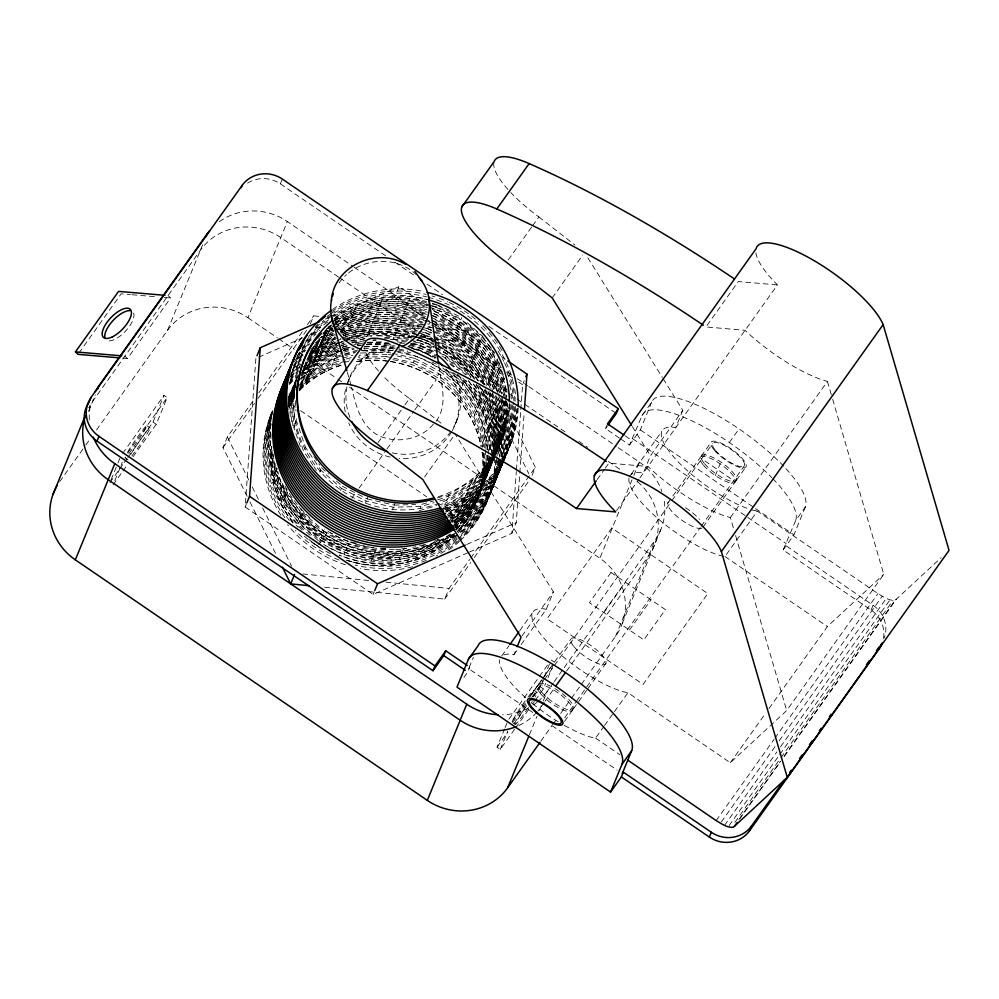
<?xml version="1.0" encoding="UTF-8"?>
<svg xmlns="http://www.w3.org/2000/svg" width="999" height="999" viewBox="0 0 999 999"><rect width="100%" height="100%" fill="white"/><g stroke="black" fill="none" stroke-linecap="round" stroke-linejoin="round"><path stroke-width="0.75" stroke-dasharray="5 3.75" d="M467.982 552.684L373.151 594.467L245.167 507.005L255.881 358.429M469.405 552.06L511.863 533.354L516.333 471.441M516.446 469.892L520.691 411.089M520.804 409.54L522.589 384.777L524.238 380.769M511.863 533.354L516.246 522.664L519.717 474.687M519.817 473.139L524.175 412.787M288.436 399.338L297.427 376.735M288.386 401.548L289.922 394.305L296.091 382.53M288.349 403.758L290.796 392.17L296.291 381.693M288.311 405.956L291.671 390.035L295.791 382.18M288.574 406.718L292.557 387.899L295.979 381.356M288.836 407.48L293.431 385.764L296.166 380.519M288.798 409.69L294.305 383.628L295.679 381.006M291.583 421.765L290.547 405.407L296.054 379.345M290.547 405.407L297.814 375.075M300.349 446.441L293.993 427.909L292.295 401.136L294.755 389.56M295.055 388.112L295.979 383.766M292.295 401.136L294.705 391.758M505.544 400.749L506.493 415.621L505.606 417.769C501.66 474.026 447.54 515.259 392.47 509.378C336.975 504.17 290.135 453.296 294.056 396.865L294.668 393.968M484.602 453.534L485.452 466.92L479.07 495.117L466.72 518.681L454.495 531.668M485.452 466.92L479.945 492.982L466.72 518.681M486.738 455.207L487.2 462.637L480.819 490.834L468.469 514.41L456.256 527.397M487.2 462.637L481.693 488.698L468.469 514.41M488.773 455.394L488.961 458.366L482.567 486.563L470.229 510.139L452.909 528.533M488.961 458.366L483.454 484.428L470.229 510.139M489.535 457.679L484.328 482.292L471.978 505.869L453.646 525.337M490.097 456.993L485.202 480.157L471.978 505.869M490.359 457.754C487.275 483.791 472.714 508.129 451.548 523.414M490.934 457.055L486.95 475.886L473.738 501.585M491.246 455.606C494.992 430.569 488.124 403.608 472.639 383.454M478.633 385.514L483.728 393.119L492.519 418.768L494.218 445.542L493.344 447.689C490.109 476.473 475.624 504.982 450.736 520.691M491.77 457.13L488.711 471.603L475.487 497.315M492.07 455.681L494.218 445.542M485.976 390.259L494.268 414.498L495.966 441.271L495.092 443.406C491.783 473.151 476.311 502.722 449.925 517.981M492.607 457.192L490.459 467.332L477.235 493.044M492.907 455.744L495.966 441.271M489.672 391.695L496.028 410.227L497.727 437L496.853 439.135C493.506 470.467 476.236 501.173 447.839 516.058M493.131 458.716L492.207 463.061L478.996 488.773M494.355 452.922L497.727 437M494.318 455.132C487.612 479.82 469.867 501.66 447.028 513.336M494.617 453.683L499.475 432.729L497.777 405.956L493.868 394.543M494.268 457.342L499.475 432.729M495.142 455.194L501.223 428.446L499.537 401.673L498.064 397.402M501.223 428.446L495.716 454.508L503.608 435.277M501.373 398.888L502.984 424.175L496.59 452.372L495.229 454.995M502.984 424.175L497.477 450.237L494.043 456.78M503.508 400.562L504.732 419.905L503.858 422.04C500.699 458.104 477.41 490.197 444.592 505.207L441.67 506.056M504.732 419.905L499.225 445.966L486.001 471.665M506.493 415.621L500.974 441.683L493.431 456.093M507.767 403.921L508.241 411.351L507.367 413.486C503.858 453.646 474.587 490.921 434.965 500.499M508.241 411.351L502.734 437.412L493.131 455.744M88.461 411.526L95.305 394.83M96.541 429.945L167.545 330.319L202.61 244.842M111.051 479.832L117.395 464.36M117.969 462.962L120.267 457.33M114.823 480.606L120.592 466.558M121.166 465.147L122.315 462.337M127.872 457.417L153.034 422.115L163.986 395.404L167.183 397.59L156.231 424.3L132.867 457.08M247.577 183.142A29.133 27.81 22.3 0 1 280.357 183.878L282.33 179.071M167.545 330.319A58.254 55.619 22.3 0 1 247.902 317.719L287.337 221.553L352.847 266.321M247.178 496.291L222.989 447.614L227.372 436.925L254.333 399.101M269.33 418.743L270.205 416.608M271.079 414.473L271.953 412.325A116.508 111.239 22.3 0 0 294.081 522.914M310.364 323.888L313.649 315.871L321.353 316.633M298.838 368.656L300.811 363.848M245.167 507.005L246.254 504.333M288.124 403.758L291.745 396.378L294.805 393.131M288.511 402.098L293.506 392.108L288.699 401.273M289.073 400.224L291.521 401.898L293.494 397.09L288.599 393.743M294.056 396.865L294.93 394.73M299.375 390.871L309.852 376.173L311.825 371.366L303.259 365.509M300.037 388.786L309.215 379.046L310.09 376.91L333.167 362.849L344.83 359.44M299.762 386.675L310.964 374.762L311.838 372.627L334.915 358.579L343.668 356.019M299.475 384.565L312.712 370.492L313.586 368.356L336.675 354.295L342.507 352.597M314.473 366.221L315.347 364.086L338.424 350.025L337.55 352.16L314.473 366.221L301.223 380.282M298.901 380.344L316.221 361.95L317.095 359.802L337.612 347.315M300.662 376.061L317.969 357.667L318.856 355.532L336.8 344.605M301.386 372.877L319.73 353.396L320.604 351.261L335.989 341.895M303.147 368.606L321.478 349.126L322.352 346.99L336.463 338.399M324.113 342.707L305.769 362.187L304.895 364.323L323.239 344.855L324.113 342.707L334.365 336.463M306.656 360.052L324.987 340.572L325.861 338.436L333.554 333.753M308.404 355.781L326.735 336.301L327.61 334.166L334.028 330.257M310.152 351.498L328.496 332.03L329.37 329.895L331.93 328.334M318.381 540.746L298.788 523.389L283.504 500.586L274.713 474.925L275.587 472.789L274.837 460.889M450.137 533.891C389.373 583.091 291.658 547.102 276.473 470.654L277.347 468.519M293.993 427.909L294.88 425.774L293.182 399.001M295.754 423.638L296.441 418.519M309.215 379.046L332.292 364.985L333.167 362.849M310.964 374.762L334.041 360.714L334.915 358.579M312.712 370.492L335.789 356.443L336.675 354.295M346.303 340.197L341.933 341.483L341.059 343.619L343.968 342.757M418.906 328.946L399.313 324.488L371.678 325.249L345.429 332.929L344.555 335.065L370.804 327.397L398.439 326.623L418.032 331.081M342.47 333.142L346.316 330.794L347.19 328.659L373.439 320.979L401.061 320.204L425.174 325.699M340.372 331.206L348.064 326.523L348.938 324.388L375.187 316.708L402.822 315.934L426.935 321.428M338.274 329.27L349.812 322.24L350.699 320.105L376.948 312.437L404.57 311.663L425.674 316.471M334.902 328.122L351.573 317.969L352.447 315.834L378.696 308.154L406.318 307.38L427.422 312.2M332.804 326.186L353.321 313.698L354.195 311.563L380.444 303.883L408.079 303.109L430.681 308.266M331.993 323.476L355.082 309.428L355.956 307.28L382.205 299.613L409.827 298.838L426.411 302.61M283.504 500.586L284.378 498.451L275.587 472.789M285.264 496.316L286.139 494.168L281.743 481.343M304.545 449.3L305.419 447.152L296.628 421.503M349.076 379.008L347.327 383.279A57.755 55.145 22.3 0 1 395.055 347.702M349.8 341.059L367.295 335.939L368.181 333.803L395.804 333.029L416.908 337.837M342.807 339.348L369.056 331.668L369.93 329.533L397.565 328.758L415.646 332.879M370.804 327.397L371.678 325.249M346.316 330.794L372.565 323.114L373.439 320.979M348.064 326.523L374.313 318.843L375.187 316.708M349.812 322.24L376.061 314.573L376.948 312.437M351.573 317.969L377.822 310.289L378.696 308.154M353.321 313.698L379.57 306.019L380.444 303.883M355.082 309.428L381.318 301.748L382.205 299.613M298.788 523.389L299.663 521.241L284.378 498.451M300.549 519.105L301.423 516.97L286.139 494.168M425.899 544.517C383.541 562 332.617 548.651 302.297 514.835L303.172 512.699L298.926 506.368M319.83 472.09L320.704 469.955L305.419 447.152M354.195 311.563L333.691 324.051L394.605 297.315L398.988 286.626L427.135 305.869M387.038 354.395L359.415 355.169L358.541 357.305L386.163 356.543L387.038 354.395C435.214 359.478 479.508 398.414 484.228 447.577M360.289 353.034L387.912 352.26L388.798 350.125L391.808 350.811M363.574 348.713L389.672 347.989L390.547 345.854L399.588 347.914M390.109 339.523L393.181 339.435L394.056 337.3L407.617 340.397M367.295 335.939L394.93 335.164L395.804 333.029M369.056 331.668L396.678 330.894L397.565 328.758M398.439 326.623L399.313 324.488M372.565 323.114L400.187 322.34L401.061 320.204M374.313 318.843L401.935 318.069L402.822 315.934M376.061 314.573L403.696 313.798L404.57 311.663M377.822 310.289L405.444 309.528L406.318 307.38M379.57 306.019L407.205 305.244L408.079 303.109M381.318 301.748L408.953 300.974L409.827 298.838M299.663 521.241L320.404 539.635L319.53 541.77C359.578 568.806 418.519 567.569 453.484 532.754M321.278 537.499L322.153 535.352L301.423 516.97M323.039 533.216L323.913 531.081L303.172 512.699M340.559 490.484L341.433 488.336L320.704 469.955M393.706 358.254L413.286 362.724L414.173 360.589M392.445 353.296L415.047 358.441L415.921 356.306C454.058 370.991 485.339 407.417 486.363 449.25M411.014 348.176L418.556 349.9L419.43 347.764L435.939 356.243M411.263 343.569L420.304 345.629L421.178 343.481L437.699 351.96M416.034 339.972L422.053 341.346L422.927 339.21L436.7 346.278M416.271 335.364L423.813 337.075L424.687 334.94L435.701 340.597M419.53 331.431L425.562 332.804L426.436 330.669L431.943 333.491M422.789 327.497L427.31 328.534L428.196 326.386L430.944 327.809M505.457 399.263C503.184 358.554 472.39 323.676 435.202 309.29L434.328 311.426C469.905 325.187 498.876 357.167 504.195 395.454M431.556 306.131L436.076 307.155L436.95 305.02L458.978 316.321M344.305 554.482L345.179 552.347C380.07 564.398 419.967 558.816 449.263 536.026L448.389 538.161M346.054 550.212L346.928 548.076C376.71 557.617 411.451 557.08 438.199 539.56M347.814 545.941L348.688 543.793L375.811 549.987L394.23 549.462M365.334 503.196L366.221 501.061L393.344 507.242L420.966 506.468L434.09 502.634M342.32 486.201L367.095 498.926L367.969 496.79M483.166 446.74C479.245 417.832 461.238 392.557 438.062 375.437L438.948 373.301M485.289 448.414C483.878 417.195 464.348 389.385 439.822 371.166L440.696 369.031M439.073 352.672L445.954 356.206L445.079 358.341L458.903 370.592M470.966 377.522L467.569 372.452L446.828 354.071L447.714 351.935L438.074 346.99M477.809 380.844L469.318 368.181L448.588 349.787L449.463 347.652L437.075 341.296M484.665 384.165L471.078 363.898L450.337 345.517L451.211 343.381L437.45 336.313M490.059 388.136L488.111 382.43L472.827 359.628L452.085 341.246L452.972 339.111L436.451 330.632M493.768 389.56L489.86 378.159L474.575 355.357L453.846 336.975L454.72 334.827L429.945 322.115L429.071 324.25L424.55 323.226M497.964 392.407L491.62 373.876L476.336 351.086L455.594 332.692L456.468 330.557L434.453 319.255M501.673 393.843L493.369 369.605L478.084 346.803L457.355 328.421L458.229 326.286L433.454 313.574M459.103 324.151L459.977 322.015M506.518 400.099C506.018 367.794 486.238 338.636 460.851 319.88L461.738 317.732M371.428 560.664L372.302 558.528M373.189 556.393L374.063 554.258M374.937 552.122L375.811 549.987M392.47 509.378L393.344 507.242M367.095 498.926L394.218 505.107L395.092 502.972M484.665 384.877L463.249 341.77L467.632 331.081L435.302 327.884M373.151 594.467L374.25 591.795M458.803 393.818L459.677 391.683M460.551 389.548L461.438 387.412M487.425 450.099L486.388 433.728L477.597 408.079L462.312 385.277L463.186 383.141L450.512 371.903M489.46 450.287L488.136 429.458L479.345 403.796L464.06 380.994L464.935 378.858M467.569 372.452L468.444 370.317L447.714 351.935M469.318 368.181L470.192 366.046L449.463 347.652M471.078 363.898L471.953 361.763L451.211 343.381M472.827 359.628L473.701 357.492L452.972 339.111M474.575 355.357L475.462 353.221L454.72 334.827M476.336 351.086L477.21 348.938L456.468 330.557M478.084 346.803L478.958 344.667L458.229 326.286M479.845 342.532L480.719 340.397M481.593 338.261L482.467 336.126L465.184 320.804M399.063 559.89L399.937 557.754M400.811 555.619L401.685 553.483M402.56 551.348L403.446 549.213L406.356 548.351M420.092 508.603L420.966 506.468M455.844 422.802L457.604 418.519M474.088 416.62L474.962 414.485M475.836 412.35L476.723 410.214M477.597 408.079L478.471 405.931L463.186 383.141M479.345 403.796L480.219 401.66L465.784 380.132M492.47 449.825L491.583 451.96L489.885 425.187L481.106 399.525L481.98 397.39M493.344 447.689L491.645 420.916L482.854 395.254L483.728 393.119M485.477 388.836L484.602 390.971L493.394 416.633L495.092 443.406M488.111 382.43L488.986 380.294L473.701 357.492M489.86 378.159L490.746 376.011L475.462 353.221M491.62 373.876L492.495 371.74L477.21 348.938M493.369 369.605L494.243 367.47L478.958 344.667M495.129 365.334L496.003 363.199M496.878 361.064L497.752 358.916M425.312 552.222L426.186 550.087M427.06 547.939L427.934 545.804M444.592 505.207L445.467 503.071L468.543 489.011L486.875 469.53M446.341 500.924L447.215 498.788L470.292 484.74L488.636 465.259L492.744 457.405M448.089 496.653L448.976 494.517L472.052 480.469L490.384 460.989L492.445 457.055M482.879 442.282L483.753 440.147M484.627 438.012L485.514 435.876M486.388 433.728L487.262 431.593L478.471 405.931M488.136 429.458L489.011 427.322L480.219 401.66M489.885 425.187L490.771 423.052M491.645 420.916L492.519 418.768M493.394 416.633L494.268 414.498M496.853 439.135L495.154 412.362L496.028 410.227M498.601 434.865L496.903 408.091L497.777 405.956M500.349 430.581L498.651 403.808L499.537 401.673M501.286 397.402L500.412 399.538L502.11 426.311M503.908 390.996L504.795 388.861M455.394 521.066L456.268 518.931L474.612 499.45M457.155 516.795L458.029 514.66L476.361 495.179M458.903 512.524L459.777 510.377L478.121 490.909M460.651 508.241L461.538 506.106L479.87 486.625M462.412 503.971L463.286 501.835L481.618 482.355L493.968 458.778L477.31 499.388M446.216 510.626L464.16 499.7L465.034 497.564L483.379 478.084L493.656 458.441M442.832 509.478L465.909 495.417L466.795 493.281L485.127 473.813L493.356 458.091M467.669 491.146L468.543 489.011M469.418 486.875L470.292 484.74M471.178 482.604L472.052 480.469M480.744 484.49L481.618 482.355M464.16 499.7L482.492 480.219L483.379 478.084M465.909 495.417L484.253 475.949L485.127 473.813M487.762 467.395L488.636 465.259M489.51 463.124L490.384 460.989M324.575 587.237L444.68 599.1L449.063 588.423L469.73 559.415M488.261 498.464L489.148 496.328M490.022 494.193L490.896 492.057M491.77 489.922L492.644 487.774M493.344 485.751L496.153 479.233M497.027 477.097L497.902 474.962M498.788 472.814L499.662 470.679M500.536 468.543L501.411 466.408M505.794 455.719L506.668 453.583M507.554 451.448L508.429 449.313M509.303 447.177L510.177 445.042M511.051 442.907L511.925 440.759M532.055 475.374L535.339 467.357L501.486 399.225M532.667 712.424L468.668 668.693L473.376 657.205M619.442 438.099L605.556 428.596L607.03 425M503.858 654.882A67.969 19.73 35.5 0 1 511.301 654.195L513.886 654.745L516.645 648.026M521.078 644.655L546.241 609.34L553.396 591.895L455.132 434.115M514.647 729.233L500.262 749.4L497.065 747.215L504.557 728.945M505.132 727.534L508.016 720.504M500.262 749.4L507.754 731.131M620.704 438.961L629.545 445.005L642.02 415.709L651.723 402.085A93.207 27.048 35.5 0 1 703.995 408.354A93.207 27.048 35.5 0 1 783.616 466.158M629.545 445.005L640.334 429.87L651.723 402.085M533.016 696.778L540.197 686.688L543.656 678.246M544.243 676.847L550.586 661.375M535.314 700.224L543.406 688.873L545.704 683.254M548.014 677.622L553.783 663.561M581.356 684.365L615.509 636.438A58.254 55.619 22.3 0 0 599.862 558.241L632.729 478.109M633.828 475.437L639.31 462.075L617.469 447.152M529.383 734.814L537.012 716.221M539.36 710.489L542.719 702.285M543.269 700.948L547.102 691.595L553.396 682.779M663.161 378.746L682.816 410.302L650.461 455.694L643.306 473.151L640.721 472.602A67.969 19.73 35.5 0 0 629.382 476.835M682.816 410.302L675.661 427.747L673.076 427.21A67.969 19.73 35.5 0 0 676.435 460.027A67.969 19.73 35.5 0 0 749.25 509.103M615.509 636.438L654.944 540.272A58.254 55.619 22.3 0 0 663.773 498.563M622.252 623.576L661.688 527.41M715.321 475.574L720.142 463.823M883.453 638.536A29.133 27.81 22.3 0 0 871.128 610.089L783.141 549.949L795.604 520.666L805.319 507.042A93.207 27.048 35.5 0 0 784.627 467.245M783.141 549.949L793.918 534.827L805.319 507.042M871.128 610.089L873.101 605.282L785.114 545.142M297.24 377.56L295.18 381.493L289.673 407.542L290.234 416.471M289.048 396.441L295.904 383.354M295.03 385.489L288.174 398.589A106.806 101.973 22.3 0 1 295.879 385.764M288.661 398.102L296.204 383.691M288.474 398.926L294.643 387.137M288.286 399.762L294.455 387.974M288.773 399.275L296.328 384.865M288.586 400.099L294.755 388.311M288.399 400.924L295.254 387.837L288.212 401.76M288.324 402.934L291.745 396.378M484.253 475.949L494.542 456.306M482.492 480.219L494.842 456.643M436.138 421.178C448.476 404.62 440.996 383.579 438.786 365.197M78.884 353.084L121.129 293.806L130.407 294.593M122.827 358.142L127.472 358.541L170.604 298.002L168.057 295.579M59.703 481.643L84.865 446.341M85.764 445.079L90.26 438.773M122.652 453.409L163.986 395.404M127.647 453.071L167.183 397.59M109.89 482.642L118.881 470.029M119.78 468.768L123.376 463.723M124.276 462.462L126.973 458.678M113.087 484.827L122.078 472.215M122.977 470.954L127.472 464.647M258.828 392.794L302.872 331.006M307.367 324.7L313.649 315.871M222.989 447.614L254.445 403.484M258.042 398.439L307.48 329.071M299.6 388.511L311.825 371.366M291.521 401.898L295.005 397.003M378.009 442.669L404.071 406.094M404.97 404.832L409.465 398.526A71.928 20.879 35.5 0 1 382.28 375.124M508.329 259.815L531.693 227.023M532.592 225.762L538.886 216.933A71.928 20.879 35.5 0 1 510.726 192.507M318.669 544.78L327.647 532.18M351.898 498.164L355.494 493.119M359.078 488.074L386.026 450.274M386.925 449.013L413.861 411.213M414.76 409.952L436.313 379.707M424.575 476.985L454.233 435.377M552.197 297.914L582.754 255.045M470.629 558.154L535.339 467.357M444.68 599.1L470.741 562.537M474.338 557.492L529.158 480.569M605.556 428.596L607.355 426.073M597.177 479.545L604.37 469.455M605.269 468.194L608.866 463.149L648.026 466.508A79.308 23.014 35.5 0 0 722.564 515.147L730.381 517.607L733.865 529.57M468.668 668.693L469.755 667.182L467.782 671.99L462.387 679.557M501.773 655.906L508.953 645.816M519.742 630.681L532.33 613.024M631.181 474.313L661.738 431.431M521.94 636.026L553.396 591.895M513.886 654.745L517.482 649.7M616.57 510.651L639.035 479.12M639.934 477.859L777.447 284.915A77.622 22.527 35.5 0 1 755.918 252.884M508.916 719.243L538.573 677.622M539.472 676.36L548.463 663.761M512.112 721.428L525.599 702.509M530.094 696.203L541.77 679.819M542.669 678.558L551.66 665.946M529.345 697.314L537.287 686.176M538.361 684.665L543.756 677.097M544.655 675.836L553.646 663.224M554.545 661.962L570.716 639.26M667.782 503.071L700.137 457.667M701.223 456.156L710.926 442.532M531.893 697.09L543.631 680.606M544.53 679.345L553.571 666.67M554.47 665.409L670.978 501.923M671.877 500.661L712.524 443.631M497.065 747.215L507.842 732.08M514.135 723.251L526.723 705.606M515.546 727.971L529.02 709.053M532.617 704.008L534.415 701.485M554.295 681.518L563.274 668.905M564.173 667.644L654.944 540.272M603.846 612.549L625.411 582.292M544.118 702.584L540.534 707.629A58.254 55.619 22.3 0 1 537.849 711.076M545.017 701.323L554.907 687.449M566.595 671.053L648.376 556.306A58.254 55.619 22.3 0 0 637.574 481.78M729.332 442.532L739.035 428.921M540.909 741.108L551.698 725.973M552.597 724.712L557.092 718.406M560.689 713.361L570.566 699.487M571.465 698.226L580.456 685.626M564.797 717.682L575.624 702.472M576.535 701.211L700.262 527.597M701.173 526.323L744.517 465.497M564.547 721.365L572.489 710.227M573.563 708.716L587.05 689.797M587.949 688.536L605.918 663.311M629.445 630.044L651.011 599.775M702.984 527.122L735.339 481.718L700.736 458.079M736.413 480.207L746.116 466.595M730.381 517.607L827.447 381.418L819.617 378.958A79.308 23.014 35.5 0 1 745.092 330.307L705.931 326.948L738.286 281.556L777.447 284.915M564.373 725.399A67.969 19.73 35.5 0 0 590.134 736.962L595.566 738.111L603.646 726.76M604.545 725.499L613.536 712.886M614.435 711.625L627.909 692.707L730.331 762.749L786.688 710.551L883.753 574.35L831.805 396.366M629.008 478.134A67.969 19.73 35.5 0 0 658.478 519.105A67.969 19.73 35.5 0 0 719.555 555.369L724.974 556.518L757.329 511.113L877.946 593.606C883.166 596.678 888.798 600.923 895.166 600.262L941.195 557.654M730.331 762.749L765.384 713.561M768.98 708.528L827.397 626.548L883.753 574.35M716.183 820.591L774.025 739.435M774.924 738.161L877.946 593.606M721.328 821.99L775.561 745.903M779.17 740.833L882.204 596.266M724.537 825.386L776.96 751.835M780.569 746.765L886.313 598.389M729.133 825.536L778.845 755.793M779.744 754.532L890.009 599.812M734.864 822.377L780.057 758.965M780.956 757.704L893.031 600.449M738.823 819.642L780.394 761.3M784.003 756.231L895.166 600.262M739.947 818.618L780.606 761.55M784.227 756.48L896.29 599.238M433.341 424.188C422.252 437.674 403.009 442.569 386.363 438.324C362.899 432.779 355.994 407.667 351.598 387.162M324.862 331.056L329.957 325.637M322.977 334.278L331.119 325.612L330.244 327.747L321.079 337.487M315.984 342.907L320.055 338.574M311.026 349.363L329.37 329.895M309.278 353.646L327.61 334.166M307.53 357.917L325.861 338.436M304.021 366.458L322.352 346.99M302.272 370.741L320.604 351.261M300.512 375.012L318.856 355.532M301.823 376.036L317.095 359.802M301.086 379.233L315.347 364.086M301.373 381.343L313.586 368.356M299.613 385.614L311.838 372.627M292.632 394.243L294.668 392.083M299.9 387.724L310.09 376.91M290.871 398.514L294.942 394.193M454.52 523.201L472.852 503.721M454.807 525.312L471.103 508.004M455.094 527.422L469.355 512.275M455.369 529.532L467.594 516.545M332.879 321.341L355.956 307.28M337.063 325.199L352.447 315.834M328.496 332.03L333.616 328.908M335.314 329.483L350.699 320.105M326.735 336.301L333.154 332.392M339.96 329.845L348.938 324.388M324.987 340.572L335.239 334.328M340.771 332.555L347.19 328.659M323.239 344.855L336.051 337.038M342.869 334.49L345.429 332.929M321.478 349.126L335.589 340.534M337.275 341.109L341.121 338.761A116.508 111.239 22.3 0 0 336.875 340.284M319.73 353.396L337.674 342.47M338.087 343.818L341.933 341.483M317.969 357.667L337.2 345.954M316.221 361.95L338.012 348.676M443.718 507.342L466.795 493.281M465.034 497.564L444.518 510.052A116.508 111.239 22.3 0 0 503.234 460.402M446.615 511.988L463.286 501.835M447.427 514.697L461.538 506.106M448.239 517.407L459.777 510.377M450.337 519.343L458.029 514.66M451.148 522.052L456.268 518.931M325.374 319.056L329.62 317.183M331.044 316.558L398.988 286.626M258.716 357.18L302.597 337.849M311.089 334.103L319.58 330.369M328.072 326.623L332.317 324.75M466.708 544.492L516.246 522.664M345.142 336.775L369.93 329.533M347.764 339.772L368.181 333.803M341.633 345.329L346.004 344.043M351.848 342.345L366.421 338.074M342.22 347.04L348.052 345.329M355.344 343.194L365.547 340.209M342.794 348.751L350.087 346.616M357.38 344.48L363.211 342.782M337.55 352.16L341.92 350.886M343.381 350.462L352.135 347.902M359.415 345.766L363.798 344.493M343.956 352.172L354.17 349.188M335.789 356.443L343.082 354.308M344.543 353.883L360.589 349.188M345.13 355.594L355.332 352.61M334.041 360.714L341.333 358.579M342.794 358.154L352.997 355.169M346.291 359.016L352.123 357.305M332.292 364.985L349.787 359.865M437.3 497.927L448.976 494.517M421.853 504.333L433.516 500.924M439.922 500.924L447.215 498.788M419.218 510.739L436.713 505.619M438.174 505.194L445.467 503.071M384.84 337.562L394.056 337.3M373.226 339.997L376.286 339.91M367.744 342.27L381.556 341.883M366.87 344.405L391.421 343.718M364.448 346.578L390.547 345.854M362.699 350.861L388.798 350.125M394.218 505.107L415.709 504.507M395.766 549.425L403.446 549.213M131.955 294.73L156.693 296.828M164.423 297.477L170.604 298.002M335.214 317.994L421.441 326.523M427.597 327.123L433.766 327.734M315.434 327.16L321.591 327.772M327.747 328.384L336.988 329.295M338.524 329.445L417.058 337.2M418.593 337.35L463.249 341.77M302.772 573.963L368.993 580.506M385.926 582.18L449.063 588.423M751.91 509.977L757.329 511.113M546.241 609.34L543.656 608.803A67.969 19.73 35.5 0 0 548.151 642.832A67.969 19.73 35.5 0 0 622.489 691.57L627.909 692.707M432.43 303.996L436.95 305.02M408.953 300.974L430.057 305.781M432.192 308.604L435.202 309.29M407.205 305.244L426.785 309.715M405.444 309.528L426.548 314.335M403.696 313.798L424.787 318.606M401.935 318.069L423.039 322.877M400.187 322.34L421.291 327.148M421.665 334.253L424.687 334.94M396.678 330.894L414.772 335.015M418.406 338.186L422.927 339.21M394.93 335.164L410.002 338.599M413.648 341.77L421.178 343.481M393.181 339.435L405.232 342.195M408.878 345.354L419.43 347.764M389.672 347.989L392.682 348.676M398.713 350.05L410.764 352.797M397.839 352.185L415.921 356.306M387.912 352.26L390.934 352.947M386.163 356.543L392.195 357.917M351.074 542.007L357.093 543.381M436.076 307.155L460.851 319.88M432.579 315.709L457.355 328.421M432.192 320.691L455.594 332.692M435.951 327.784L453.846 336.975M427.31 328.534L431.443 330.644M432.817 331.356L452.085 341.246M425.562 332.804L432.442 336.338M433.816 337.038L450.337 345.517M423.813 337.075L433.441 342.02M434.815 342.732L448.588 349.787M422.053 341.346L434.44 347.714M435.826 348.414L446.828 354.071M420.304 345.629L434.066 352.684M418.556 349.9L435.064 358.379M431.943 361.938L438.823 365.472M415.047 358.441L439.822 371.166M413.286 362.724L438.062 375.437M341.433 488.336L366.221 501.061M323.913 531.081L348.688 543.793M322.153 535.352L346.928 548.076M320.404 539.635L345.179 552.347M280.357 183.878L385.914 256.006M394.93 262.163L414.235 275.362M427.11 284.166L442.557 294.717M488.898 326.386L616.333 413.474M640.334 429.87L754.245 507.704M755.519 508.578L793.918 534.827M632.604 438.673L746.515 516.52M747.789 517.395L786.188 543.631M625.212 435.876L631.518 440.197M432.255 309.365L493.693 351.348M501.373 356.593L505.219 359.228M354.133 267.195L426.073 316.358M435.064 322.502L500.574 367.27M506.993 371.665L512.137 375.174M517.27 378.683L527.547 385.701M528.833 386.588L616.183 446.278M394.605 297.315L424.038 317.432M425.324 318.306L430.444 321.803M431.718 322.677L502.11 370.779M508.516 375.149L513.636 378.658M518.756 382.155L522.589 384.777M338.574 277.085L280.769 237.587A58.254 55.619 22.3 0 0 200.412 250.187L92.57 401.511A58.254 55.619 22.3 0 0 88.749 407.717M339.847 277.959L416.933 330.632M422.065 334.141L433.628 342.045M438.761 345.554L506.843 392.083M508.129 392.957L515.834 398.226M517.12 399.101L523.551 403.484M524.837 404.37L565.933 432.455M578.783 441.233L587.774 447.377M608.329 461.426L622.464 471.078M724.974 556.518L827.397 626.548M247.902 317.719L277.435 337.912M278.721 338.786L294.143 349.325M299.275 352.834L303.134 355.469M308.266 358.978L336.526 378.296M337.812 379.17L341.67 381.805M349.375 387.063L599.862 558.241M302.51 371.153L309.852 376.173M295.492 407.142L289.123 402.797A106.718 101.886 22.3 0 1 294.605 395.791M300.587 410.626L426.735 496.84M443.306 508.154L464.972 522.964M551.161 659.977L554.358 662.162M153.034 422.115L156.231 424.3M540.197 686.688L543.406 688.873M146.828 425.686L150.025 427.884M534.003 690.272L537.2 692.457M595.566 738.111L619.942 754.782M551.86 725.549L617.145 770.154M128.059 459.877L124.863 457.692A19.418 1.261 -55.7 0 0 126.673 456.168M525.199 700.923A19.418 1.261 -55.7 0 0 512.012 722.215L515.234 724.45A19.418 1.261 -55.7 0 1 526.972 705.132M538.886 216.933L574.937 245.03M409.465 398.526L443.106 424.75M445.954 356.206L466.695 374.588M457.155 374.875L464.06 380.994M442.719 367.907L462.312 385.277M321.578 467.819L328.496 473.951M336.551 481.093L341.159 485.177M124.925 356.106L127.472 358.541M482.467 336.126L494.355 353.858M471.953 361.763L487.237 384.565M470.192 366.046L481.231 382.505M468.444 370.317L474.388 379.183M476.061 385.114L482.854 395.254M468.369 380.532L481.106 399.525M313.936 456.418L319.88 465.284M312.999 465.359L303.671 451.436L294.88 425.774M313.848 466.633L316.396 470.429M302.297 514.835L287.013 492.032L285.052 486.338M587.824 257.779L662.349 377.422M632.442 426.773L650.461 455.694M467.632 331.081L498.039 392.27M488.124 391.833L528.883 473.876M227.372 436.925L248.788 480.044M252.248 486.988L259.153 500.899M262.612 507.854L291.621 566.258M249.937 501.848L276.885 556.081M498.726 361.775L504.595 378.883M494.243 367.47L503.034 393.131M492.495 371.74L499.825 393.131M490.746 376.011L495.629 390.272M495.729 395.267L498.651 403.808M488.986 380.294L493.381 393.119M492.02 393.831L496.903 408.091M488.311 392.407L495.154 412.362M827.447 381.418L831.368 394.88M735.614 535.551L786.688 710.551M347.34 372.277L351.173 385.676M506.83 389.048L507.017 392.02M506.605 401.586L507.367 413.486M504.57 401.398L505.606 417.769M502.26 396.753L503.858 422.04M489.011 427.322L490.709 454.095M487.262 431.593L488.673 453.908M487.799 456.043L488.086 460.502M485.389 449.912L486.326 464.785M483.541 452.697L484.577 469.055M295.304 400.674L295.966 411.089M291.421 403.271L292.932 427.072M276.286 467.669L276.473 470.654M273.401 454.095L274.713 474.925M219.318 221.741A58.254 55.619 22.3 0 1 287.337 221.553M89.361 419.892A58.254 55.619 22.3 0 1 90.734 403.921M536.888 712.187A58.254 55.619 22.3 0 1 517.919 725.936M547.102 691.595A58.254 55.619 22.3 0 1 538.211 701.298M537.087 702.235A58.254 55.619 22.3 0 1 533.566 704.869M528.483 707.954A58.254 55.619 22.3 0 1 502.659 714.784M639.31 462.075A58.254 55.619 22.3 0 1 661.837 491.421M642.02 415.709A93.207 27.048 35.5 0 1 692.906 421.303A93.207 27.048 35.5 0 1 771.815 477.622M772.876 478.708A93.207 27.048 35.5 0 1 795.604 520.666M499.1 460.339A116.508 111.239 22.3 0 1 459.852 532.754M456.206 535.576A116.508 111.239 22.3 0 1 320.492 537.574A116.508 111.239 22.3 0 1 272.078 413.299M307.904 359.028A116.508 111.239 22.3 0 1 337.2 341.97M347.115 338.574A116.508 111.239 22.3 0 1 411.388 338.012M417.245 339.735A116.508 111.239 22.3 0 1 434.128 346.616M435.502 347.302A116.508 111.239 22.3 0 1 475.062 379.782M481.231 388.361A116.508 111.239 22.3 0 1 499.463 455.781M500.274 461.625A116.508 111.239 22.3 0 1 455.656 532.592M454.37 533.466A116.508 111.239 22.3 0 1 327.235 535.789A116.508 111.239 22.3 0 1 270.979 423.576M309.877 354.22A116.508 111.239 22.3 0 1 335.077 338.873M343.369 335.602A116.508 111.239 22.3 0 1 433.341 340.472M434.727 341.134A116.508 111.239 22.3 0 1 484.016 384.827M488.536 392.607A116.508 111.239 22.3 0 1 500.511 460.102M873.101 605.282A29.133 27.81 22.3 0 1 884.29 637.936M507.954 189.51A71.928 20.879 35.5 0 1 493.843 162.687M558.154 721.753A67.969 19.73 35.5 0 1 530.419 701.86M525.724 697.789A67.969 19.73 35.5 0 1 499.587 659.727M378.546 371.104A71.928 20.879 35.5 0 1 364.51 348.214M701.76 528.234A21.366 6.194 35.5 0 1 678.496 517.657A21.366 6.194 35.5 0 1 669.005 501.96M685.476 507.704A21.366 6.194 35.5 0 1 699.537 519.443M482.13 452.447A106.718 101.886 22.3 0 1 458.504 531.093A106.806 101.973 22.3 0 0 482.142 452.385M346.928 560.252A106.718 101.886 22.3 0 0 454.395 535.452A106.806 101.973 22.3 0 1 343.906 559.303M317.769 546.041A106.718 101.886 22.3 0 1 312.787 542.432M293.144 522.952A106.718 101.886 22.3 0 1 271.865 446.541M299.7 390.297A106.718 101.886 22.3 0 1 343.369 364.585M356.78 361.588A106.718 101.886 22.3 0 1 388.986 361.363M390.522 361.588A106.718 101.886 22.3 0 1 481.131 446.553M320.217 547.764A106.806 101.973 22.3 0 1 309.041 539.522M293.007 522.952A106.806 101.973 22.3 0 1 271.716 446.478M288.986 402.697A106.806 101.973 22.3 0 1 294.468 395.691M299.563 390.197A106.806 101.973 22.3 0 1 343.281 364.46M356.693 361.463A106.806 101.973 22.3 0 1 388.936 361.238M390.459 361.463A106.806 101.973 22.3 0 1 481.143 446.491M492.557 457.442A106.806 101.973 22.3 0 1 450.674 520.167M288.424 397.29A106.806 101.973 22.3 0 1 296.204 381.256M302.01 372.702A106.806 101.973 22.3 0 1 341.708 341.508M344.48 340.334A106.806 101.973 22.3 0 1 416.92 337.287M418.394 337.749A106.806 101.973 22.3 0 1 432.779 343.444M438.336 346.303A106.806 101.973 22.3 0 1 475.861 380.045M480.007 386.513A106.806 101.973 22.3 0 1 492.832 455.969M489.735 456.343A106.806 101.973 22.3 0 1 453.521 525.511M385.739 548.551A106.806 101.973 22.3 0 1 378.034 548.176M373.451 547.689A106.806 101.973 22.3 0 1 349.35 541.845M347.914 541.308A106.806 101.973 22.3 0 1 324.563 529.12M301.373 378.746A106.806 101.973 22.3 0 1 351.648 347.09M357.605 345.629A106.806 101.973 22.3 0 1 360.602 345.03M366.608 344.093A106.806 101.973 22.3 0 1 391.246 343.743M408.042 346.715A106.806 101.973 22.3 0 1 435.314 357.742M457.592 374.375A106.806 101.973 22.3 0 1 489.96 451.91M487.475 455.182A106.806 101.973 22.3 0 1 455.519 527.884M439.947 539.547A106.806 101.973 22.3 0 1 277.822 471.391M288.536 399.475A106.806 101.973 22.3 0 1 295.117 389.635M300.836 382.767A106.806 101.973 22.3 0 1 343.281 355.157M344.73 354.67A106.806 101.973 22.3 0 1 356.581 351.573M361.076 350.774A106.806 101.973 22.3 0 1 487.275 449.175M393.768 349.912A49.588 45.217 -12.2 0 1 364.073 350.299M339.048 282.929A49.588 45.217 -12.2 0 1 346.516 274.65M348.663 272.852A49.588 45.217 -12.2 0 1 396.054 263.274M397.39 263.674A49.588 45.217 -12.2 0 1 416.208 274.575M483.366 453.284A106.718 101.886 22.3 0 1 455.269 533.316M454.195 534.365A106.718 101.886 22.3 0 1 339.111 554.944M302.073 530.019A106.718 101.886 22.3 0 1 272.14 450.287M288.324 403.084A106.718 101.886 22.3 0 1 294.518 394.792M299.525 389.235A106.718 101.886 22.3 0 1 348.688 361.251M357.654 359.453A106.718 101.886 22.3 0 1 385.289 358.678M392.932 359.702A106.718 101.886 22.3 0 1 482.542 447.352M497.177 457.48A116.508 111.239 22.3 0 1 458.591 538.074M457.405 539.048A116.508 111.239 22.3 0 1 339.523 555.244M298.152 527.347A116.508 111.239 22.3 0 1 296.079 525.149M290.097 380.519A116.508 111.239 22.3 0 1 298.514 371.453M303.097 367.295A116.508 111.239 22.3 0 1 337.537 347.215M338.936 346.715A116.508 111.239 22.3 0 1 346.116 344.468M351.948 342.994A116.508 111.239 22.3 0 1 363.748 340.996M372.802 340.272A116.508 111.239 22.3 0 1 375.849 340.197M396.978 341.745A116.508 111.239 22.3 0 1 404.47 343.206M410.414 344.717A116.508 111.239 22.3 0 1 435.764 355.045M449.825 364.023A116.508 111.239 22.3 0 1 456.968 369.73M468.781 381.468A116.508 111.239 22.3 0 1 497.19 455.931M496.303 459.615A116.508 111.239 22.3 0 1 458.878 539.223M456.518 541.196A116.508 111.239 22.3 0 1 348.639 560.938M330.294 553.608A116.508 111.239 22.3 0 1 303.871 535.789M289.36 520.442A116.508 111.239 22.3 0 1 272.153 411.625A116.508 111.239 22.3 0 0 281.443 516.121M289.223 382.654A116.508 111.239 22.3 0 1 297.64 373.589M304.583 367.47A116.508 111.239 22.3 0 1 340.909 347.889M342.345 347.44A116.508 111.239 22.3 0 1 348.151 345.829M354.021 344.518A116.508 111.239 22.3 0 1 365.871 342.819M367.382 342.682A116.508 111.239 22.3 0 1 388.599 342.894M408.054 346.441A116.508 111.239 22.3 0 1 436.226 357.917M462.762 378.097A116.508 111.239 22.3 0 1 496.316 458.066M498.663 459.328A116.508 111.239 22.3 0 1 459.153 534.777M456.743 536.675A116.508 111.239 22.3 0 1 317.819 538.261A116.508 111.239 22.3 0 1 273.202 409.49M290.871 377.447A116.508 111.239 22.3 0 1 298.064 369.355M307.205 361.051A116.508 111.239 22.3 0 1 336.501 344.006M337.887 343.469A116.508 111.239 22.3 0 1 343.544 341.483M344.98 341.034A116.508 111.239 22.3 0 1 371.528 336.163M377.597 335.914A116.508 111.239 22.3 0 1 409.203 339.648M410.689 340.035A116.508 111.239 22.3 0 1 434.802 349.338M436.163 350.05A116.508 111.239 22.3 0 1 470.529 377.197M476.198 384.203A116.508 111.239 22.3 0 1 498.838 456.281M497.789 461.463A116.508 111.239 22.3 0 1 458.279 536.913M457.08 537.874A116.508 111.239 22.3 0 1 325.299 545.704M310.289 535.439A116.508 111.239 22.3 0 1 272.327 411.625M289.997 379.583A116.508 111.239 22.3 0 1 298.289 370.392M306.331 363.186A116.508 111.239 22.3 0 1 339.822 344.58M341.233 344.093A116.508 111.239 22.3 0 1 344.093 343.169M351.361 341.196A116.508 111.239 22.3 0 1 364.635 338.861M384.328 338.186A116.508 111.239 22.3 0 1 406.843 341.421M412.749 342.994A116.508 111.239 22.3 0 1 433.928 351.473M441.933 355.969A116.508 111.239 22.3 0 1 465.584 374.9M473.489 383.941A116.508 111.239 22.3 0 1 498.051 455.344M315.597 326.611A116.508 111.239 22.3 0 1 317.807 324.438M327.148 316.408A116.508 111.239 22.3 0 1 329.633 314.573M330.906 313.674A116.508 111.239 22.3 0 1 426.735 296.903M428.221 297.29A116.508 111.239 22.3 0 1 514.348 387.362M514.635 388.873A116.508 111.239 22.3 0 1 515.771 396.528M516.471 408.916A116.508 111.239 22.3 0 1 503.971 459.041M501.598 463.873A116.508 111.239 22.3 0 1 445.129 511.763M315.809 327.647A116.508 111.239 22.3 0 1 323.863 320.454M327.51 317.62A116.508 111.239 22.3 0 1 332.605 314.061M333.916 313.211A116.508 111.239 22.3 0 1 427.335 299.425M498.002 351.061A116.508 111.239 22.3 0 1 503.871 361.476M504.557 362.874A116.508 111.239 22.3 0 1 515.422 404.857M515.509 406.406A116.508 111.239 22.3 0 1 502.36 462.537M500.974 463.561A116.508 111.239 22.3 0 1 442.657 509.003M331.78 311.538A116.508 111.239 22.3 0 1 426.123 294.405M432.03 295.979A116.508 111.239 22.3 0 1 434.952 296.878M439.248 298.364A116.508 111.239 22.3 0 1 447.689 301.798M449.088 302.435A116.508 111.239 22.3 0 1 478.271 321.578M482.729 325.736A116.508 111.239 22.3 0 1 487.937 331.193M488.936 332.317A116.508 111.239 22.3 0 1 503.558 353.259M517.345 408.329A116.508 111.239 22.3 0 1 501.785 462.262M502.659 460.114A116.508 111.239 22.3 0 1 443.531 506.868M332.655 309.39A116.508 111.239 22.3 0 1 424.013 291.583M518.181 407.729A116.508 111.239 22.3 0 1 503.459 458.803M451.536 431.93A57.755 55.145 22.3 0 1 399.088 458.404M390.159 457.067A57.755 55.145 22.3 0 1 348.776 423.089M345.254 411.875A57.755 55.145 22.3 0 1 346.428 386.014M413.012 349.013A57.755 55.145 22.3 0 1 432.417 357.205M445.841 369.106A57.755 55.145 22.3 0 1 452.26 430.681M491.258 458.853A106.718 101.886 22.3 0 1 437.013 497.065M333.753 319.205A106.718 101.886 22.3 0 1 427.485 299.675M509.365 403.296A106.718 101.886 22.3 0 1 492.932 456.418M450.924 431.281A57.755 55.145 22.3 0 1 391.908 452.784M349.962 417.457A57.755 55.145 22.3 0 1 347.103 385.951M347.427 384.528A57.755 55.145 22.3 0 1 390.909 344.193M399.825 343.269A57.755 55.145 22.3 0 1 404.345 343.306M410.302 343.906A57.755 55.145 22.3 0 1 434.165 352.934M452.784 372.152A57.755 55.145 22.3 0 1 451.735 430.107M503.621 460.576A116.508 111.239 22.3 0 1 447.015 512.812M308.616 336.601A116.508 111.239 22.3 0 1 329.146 317.944M330.432 317.058A116.508 111.239 22.3 0 1 426.461 301.573M432.317 303.296A116.508 111.239 22.3 0 1 435.189 304.258M436.613 304.77A116.508 111.239 22.3 0 1 451.948 311.576M506.818 372.19A116.508 111.239 22.3 0 1 514.023 400.799M514.547 406.993A116.508 111.239 22.3 0 1 504.295 459.19M513.461 406.031A116.508 111.239 22.3 0 1 448.851 513.798M305.781 341.109A116.508 111.239 22.3 0 1 332.168 317.482M333.491 316.646A116.508 111.239 22.3 0 1 429.995 304.97M431.443 305.432A116.508 111.239 22.3 0 1 494.592 352.809M509.502 384.727A116.508 111.239 22.3 0 1 513.311 404.483M447.977 515.934A116.508 111.239 22.3 0 0 503.833 460.664A116.508 111.239 22.3 0 1 450.462 518.244M304.907 343.256A116.508 111.239 22.3 0 1 328.683 321.328M335.302 317.17A116.508 111.239 22.3 0 1 427.659 306.668M429.108 307.105A116.508 111.239 22.3 0 1 501.236 367.894M510.839 395.904A116.508 111.239 22.3 0 1 511.401 398.938M512.275 405.07A116.508 111.239 22.3 0 1 504.445 459.265M511.001 404.133A116.508 111.239 22.3 0 1 448.514 517.432M302.135 347.802A116.508 111.239 22.3 0 1 320.354 328.996M334.428 319.305A116.508 111.239 22.3 0 1 426.773 308.803M433.991 311.176A116.508 111.239 22.3 0 1 505.844 383.017M296.878 356.181A116.508 111.239 22.3 0 1 315.959 334.116M334.902 320.667A116.508 111.239 22.3 0 1 427.36 311.388M433.104 313.324A116.508 111.239 22.3 0 1 506.88 391.133M509.89 404.732A116.508 111.239 22.3 0 1 504.92 457.854L504.045 460.002A116.508 111.239 22.3 0 0 508.503 403.833M502.972 462.849A116.508 111.239 22.3 0 1 450.974 519.68M296.853 357.043A116.508 111.239 22.3 0 1 313.923 337.275M335.402 322.053A116.508 111.239 22.3 0 1 426.486 313.524M432.23 315.459A116.508 111.239 22.3 0 1 506.818 396.278M503.171 462.137A116.508 111.239 22.3 0 1 451.486 521.091M294.305 361.75A116.508 111.239 22.3 0 1 310.789 341.533M326.473 329.021A116.508 111.239 22.3 0 1 331.793 325.724M333.154 324.95A116.508 111.239 22.3 0 1 425.611 315.659M431.356 317.595A116.508 111.239 22.3 0 1 505.119 395.404M506.68 401.436A116.508 111.239 22.3 0 1 504.158 459.253M505.069 400.562A116.508 111.239 22.3 0 1 451.998 522.489M296.828 358.816A116.508 111.239 22.3 0 1 309.915 343.668M323.014 332.904A116.508 111.239 22.3 0 1 335.027 325.587M336.413 324.862A116.508 111.239 22.3 0 1 424.737 317.794M431.893 320.254A116.508 111.239 22.3 0 1 504.67 399.051M503.309 460.614A116.508 111.239 22.3 0 1 453.846 523.101M295.954 360.951A116.508 111.239 22.3 0 1 305.756 349.101M323.426 334.153A116.508 111.239 22.3 0 1 332.767 328.459M334.153 327.722A116.508 111.239 22.3 0 1 423.851 319.93M425.312 320.392A116.508 111.239 22.3 0 1 429.607 321.865M432.43 322.939A116.508 111.239 22.3 0 1 501.461 393.706M503.796 401.186A116.508 111.239 22.3 0 1 503.733 459.14M502.047 400.312A116.508 111.239 22.3 0 1 454.32 524.438M293.344 365.597A116.508 111.239 22.3 0 1 305.956 350.125M318.743 338.986A116.508 111.239 22.3 0 1 322.54 336.288M323.838 335.427A116.508 111.239 22.3 0 1 333.279 329.857M340.284 326.473A116.508 111.239 22.3 0 1 425.874 323.002M431.556 325.075A116.508 111.239 22.3 0 1 498.926 391.421M502.772 460.439A116.508 111.239 22.3 0 1 454.782 525.761M294.193 365.222A116.508 111.239 22.3 0 1 305.082 352.26M315.422 343.007A116.508 111.239 22.3 0 1 333.791 331.281M335.189 330.582A116.508 111.239 22.3 0 1 430.681 327.21M436.301 329.583A116.508 111.239 22.3 0 1 497.465 392.108M498.051 393.556A116.508 111.239 22.3 0 1 503.134 458.941M501.898 462.574A116.508 111.239 22.3 0 1 455.232 527.06M293.319 367.357A116.508 111.239 22.3 0 1 303.122 355.507M314.535 345.142A116.508 111.239 22.3 0 1 332.917 333.416M339.885 330.169A116.508 111.239 22.3 0 1 424.125 327.272M426.973 328.271A116.508 111.239 22.3 0 1 494.705 389.935M497.752 397.165A116.508 111.239 22.3 0 1 502.26 461.076M502.047 460.202A116.508 111.239 22.3 0 1 455.669 528.359M292.445 369.493A116.508 111.239 22.3 0 1 303.321 356.531M313.661 347.277A116.508 111.239 22.3 0 1 334.84 334.178M340.384 331.73A116.508 111.239 22.3 0 1 420.354 328.484M421.803 328.946A116.508 111.239 22.3 0 1 431.743 332.63M437.325 335.152A116.508 111.239 22.3 0 1 492.47 389.26M495.716 396.378A116.508 111.239 22.3 0 1 502.347 458.678M500.849 463.848A116.508 111.239 22.3 0 1 456.081 529.62M438.336 539.435A116.508 111.239 22.3 0 1 434.24 541.146M424.325 544.542A116.508 111.239 22.3 0 1 412.624 547.315M406.73 548.239A116.508 111.239 22.3 0 1 399.213 548.988M385.539 549.1A116.508 111.239 22.3 0 1 349.9 541.908M348.489 541.383A116.508 111.239 22.3 0 1 330.557 532.879M309.74 517.669A116.508 111.239 22.3 0 1 305.344 513.461M304.283 512.387A116.508 111.239 22.3 0 1 300.212 507.954M297.315 504.52A116.508 111.239 22.3 0 1 283.529 483.066M292.457 370.404A116.508 111.239 22.3 0 1 302.447 358.666M312.787 349.413A116.508 111.239 22.3 0 1 335.364 335.664M340.884 333.316A116.508 111.239 22.3 0 1 418.007 330.182M425.224 332.555A116.508 111.239 22.3 0 1 432.267 335.364M433.666 335.989A116.508 111.239 22.3 0 1 490.247 388.761M492.282 392.794A116.508 111.239 22.3 0 1 501.998 457.779M499.6 462.662A116.508 111.239 22.3 0 1 456.006 534.253M454.732 535.152A116.508 111.239 22.3 0 1 321.553 535.339A116.508 111.239 22.3 0 1 272.352 414.023M288.936 378.047A116.508 111.239 22.3 0 1 299.825 365.085M308.953 356.78A116.508 111.239 22.3 0 1 334.153 341.433M342.445 338.162A116.508 111.239 22.3 0 1 413.911 336.163M415.384 336.588A116.508 111.239 22.3 0 1 433.816 343.693M435.189 344.368A116.508 111.239 22.3 0 1 478.858 381.143M484.677 389.96A116.508 111.239 22.3 0 1 500.424 455.057M499.275 460.227A116.508 111.239 22.3 0 1 363.349 555.282A116.508 111.239 22.3 0 1 272.265 413.186M290.796 376.511A116.508 111.239 22.3 0 1 300.037 366.121M308.079 358.916A116.508 111.239 22.3 0 1 336.001 342.42M347.29 338.461A116.508 111.239 22.3 0 1 411.563 337.899M417.42 339.623A116.508 111.239 22.3 0 1 434.315 346.503M435.676 347.202A116.508 111.239 22.3 0 1 475.237 379.67M481.406 388.261A116.508 111.239 22.3 0 1 499.537 457.192M501.348 458.391A116.508 111.239 22.3 0 1 456.493 530.881M451.273 534.315A116.508 111.239 22.3 0 1 271.453 446.478M270.966 438.723A116.508 111.239 22.3 0 1 270.966 432.542M290.697 373.776A116.508 111.239 22.3 0 1 300.499 361.925M310.714 352.51A116.508 111.239 22.3 0 1 335.914 337.163M342.794 334.39A116.508 111.239 22.3 0 1 417.132 332.317M418.593 332.754A116.508 111.239 22.3 0 1 432.792 338.124M434.178 338.761A116.508 111.239 22.3 0 1 486.426 385.676M490.721 393.531A116.508 111.239 22.3 0 1 501.56 456.868M500.237 462.05A116.508 111.239 22.3 0 1 455.619 533.016M454.333 533.891A116.508 111.239 22.3 0 1 327.197 536.213A116.508 111.239 22.3 0 1 270.941 424.001M290.709 374.675A116.508 111.239 22.3 0 1 299.613 364.061M309.84 354.645A116.508 111.239 22.3 0 1 335.027 339.298M343.319 336.026A116.508 111.239 22.3 0 1 433.304 340.896M434.69 341.558A116.508 111.239 22.3 0 1 483.154 383.978M487.787 391.72A116.508 111.239 22.3 0 1 500.474 460.527M495.442 460.214A116.508 111.239 22.3 0 1 460.314 539.323M459.165 540.347A116.508 111.239 22.3 0 1 436.076 556.006M426.361 560.377A116.508 111.239 22.3 0 1 355.132 565.109M339.185 560.077A116.508 111.239 22.3 0 1 295.354 530.519M284.877 517.732A116.508 111.239 22.3 0 1 272.427 410.926M289.335 383.616A116.508 111.239 22.3 0 1 296.765 375.724M303.696 369.605A116.508 111.239 22.3 0 1 338.611 350.499M340.035 350.037A116.508 111.239 22.3 0 1 350.199 347.277M357.555 345.879A116.508 111.239 22.3 0 1 360.514 345.454M366.508 344.83A116.508 111.239 22.3 0 1 395.217 346.016M454.046 373.014A116.508 111.239 22.3 0 1 495.267 454.008M494.468 457.704A116.508 111.239 22.3 0 1 460.576 540.409M459.44 541.458A116.508 111.239 22.3 0 1 447.315 550.998M412.662 566.72A116.508 111.239 22.3 0 1 360.239 568.531M345.429 564.76A116.508 111.239 22.3 0 1 287.612 524.712M289.473 384.578A116.508 111.239 22.3 0 1 297.015 376.798M302.822 371.74A116.508 111.239 22.3 0 1 342.033 351.286M343.481 350.874A116.508 111.239 22.3 0 1 353.733 348.514M364.123 347.09A116.508 111.239 22.3 0 1 397.352 348.676M398.851 348.976A116.508 111.239 22.3 0 1 407.779 351.124M445.979 369.543A116.508 111.239 22.3 0 1 494.393 456.143M133.641 313.074A19.418 8.179 -46.4 0 1 126.124 330.482A19.418 8.179 -46.4 0 1 108.566 340.884M130.807 454.308A19.418 1.261 -55.7 0 1 146.341 431.68A19.418 1.261 -55.7 0 1 147.29 433.441A19.418 1.261 -55.7 0 1 131.756 456.068M127.597 452.122A19.418 1.261 -55.7 0 1 143.132 429.495A19.418 1.261 -55.7 0 1 144.093 431.256A19.418 1.261 -55.7 0 1 128.559 453.883M533.503 696.266A19.418 1.261 -55.7 0 1 535.064 697.002M532.292 701.535A19.418 1.261 -55.7 0 1 531.043 703.483M528.321 707.592A19.418 1.261 -55.7 0 1 515.784 724.225M527.922 697.19A19.418 1.261 -55.7 0 1 531.256 695.828M525.824 704.357A19.418 1.261 -55.7 0 1 512.012 722.215M611.788 527.971L547.077 618.768L643.069 684.365L707.779 593.568L611.788 527.971M611.013 572.452L589.447 602.709L643.843 639.884L665.409 609.615L611.013 572.452M704.67 463.836A21.366 6.194 35.5 0 0 735.189 481.318A21.366 6.194 35.5 0 0 716.595 459.39A21.366 6.194 35.5 0 0 704.67 463.836M714.372 450.212A21.366 6.194 35.5 0 0 744.892 467.707A21.366 6.194 35.5 0 0 726.298 445.779A21.366 6.194 35.5 0 0 714.372 450.212M715.659 450.611A19.418 5.632 35.5 0 0 743.406 466.508A19.418 5.632 35.5 0 0 726.498 446.578A19.418 5.632 35.5 0 0 715.659 450.611M540.734 693.855A21.366 6.194 35.5 0 0 571.266 711.338A21.366 6.194 35.5 0 0 552.659 689.41A21.366 6.194 35.5 0 0 540.734 693.855M541.82 692.344A21.366 6.194 35.5 0 0 572.34 709.827A21.366 6.194 35.5 0 0 553.733 687.899A21.366 6.194 35.5 0 0 541.82 692.344M703.583 465.347A21.366 6.194 35.5 0 0 734.115 482.829A21.366 6.194 35.5 0 0 715.509 460.901A21.366 6.194 35.5 0 0 703.583 465.347M574.175 646.94A21.366 6.194 35.5 0 0 604.695 664.422A21.366 6.194 35.5 0 0 586.088 642.494A21.366 6.194 35.5 0 0 574.175 646.94"/><path stroke-width="1.5" d="M246.803 502.997L249.55 496.316L260.264 347.739L319.717 321.553M524.4 409.69L526.972 374.088L507.779 360.976M296.416 389.697L298.863 378.109M331.331 300.337C334.141 265.946 376.86 246.765 405.557 264.298M89.698 400.836L91.171 397.227L242.158 185.364A29.133 27.81 22.3 0 1 282.33 179.071L618.306 408.666L616.333 413.474L608.254 424.812M52.959 494.517L85.24 415.809M97.49 389.485L99.138 385.477L206.98 234.153A58.254 55.619 22.3 0 1 209.665 230.707M467.22 665.459L445.754 650.786L443.781 655.594L432.992 670.729L97.015 441.133L98.988 436.326A29.133 27.81 22.3 0 1 91.171 397.227M205.894 236.825L206.98 234.153M540.009 742.369L507.667 787.774A58.254 55.619 22.3 0 1 427.31 800.374L75.337 559.84L114.785 463.673A58.254 55.619 22.3 0 1 93.294 437.125M241.171 187.775L242.158 185.364M256.98 355.756L260.264 347.739M309.178 585.714L290.697 583.891L294.53 574.537M374.8 590.459L377.535 583.778L465.297 545.117M525.874 376.76L526.972 374.088M432.992 670.729L434.965 665.921L445.754 650.786M623.339 772.14L622.252 773.651L631.68 750.674A93.207 27.048 35.5 0 0 565.409 672.552A93.207 27.048 35.5 0 0 478.096 645.729L468.381 659.34L456.993 687.125L610.576 792.082L621.366 776.947L623.339 772.14L711.325 832.267A29.133 27.81 22.3 0 0 751.51 825.973L784.09 780.256M427.31 800.374L466.758 704.195L114.785 463.673M517.195 646.69L521.041 637.287L422.777 479.508L377.11 443.931A71.928 20.879 35.5 0 1 332.155 393.618A71.928 20.879 35.5 0 1 367.382 390.584A470.866 136.651 35.5 0 1 576.51 508.541L615.671 511.9A77.622 22.527 35.5 0 1 625.474 474.55A77.622 22.527 35.5 0 1 721.378 551.585L787.274 777.359L733.403 827.247C727.035 827.921 721.39 823.676 716.183 820.591L627.634 760.052M507.667 787.774L528.796 736.251M610.576 792.082L621.977 764.297L631.68 750.674M621.366 776.947L709.352 837.075L711.325 832.267M709.352 837.075A29.133 27.81 22.3 0 0 749.537 830.781L751.51 825.973M749.537 830.781L878.945 649.188L880.918 644.38M313.848 342.133C287.912 379.395 293.007 431.88 322.452 465.684C350.012 495.829 394.792 511.363 434.39 498.788M119.743 357.879L77.984 354.345L75.437 351.91L118.569 291.383L164.96 295.317M332.367 388.574L364.722 343.181A71.928 20.879 35.5 0 1 399.737 345.179A470.866 136.651 35.5 0 1 606.331 461.426M461.788 206.98L494.143 161.588A71.928 20.879 35.5 0 1 529.158 163.586A470.866 136.651 35.5 0 1 734.49 278.983M367.382 390.584L399.737 345.179M631.63 425.449L552.197 297.914L506.53 262.337A71.928 20.879 35.5 0 1 461.575 212.025A71.928 20.879 35.5 0 1 496.803 208.991L529.158 163.586M618.306 408.666L607.529 423.788L623.938 435.015M594.305 475.736L756.081 248.751A77.622 22.527 35.5 0 1 815.883 261.701A77.622 22.527 35.5 0 1 883.153 324.588L949.05 550.374L787.274 777.359M576.51 508.541L596.278 480.806M509.852 644.555L518.843 631.942M468.381 659.34A93.207 27.048 35.5 0 1 555.694 686.176L565.409 672.552M721.378 551.585L883.153 324.588M734.515 826.223L737.237 822.427M789.51 772.639L791.32 770.092M799.475 758.666L802.185 754.857M809.427 744.692L812.137 740.883M819.38 730.731L821.19 728.184M829.332 716.758L831.143 714.223M866.445 664.697L869.155 660.888M876.398 650.724L879.108 646.915M314.535 340.821L321.666 333.241M75.437 351.91L121.828 355.844M249.55 496.316L377.535 583.778M443.781 655.594L465.247 670.267M98.988 436.326L434.965 665.921M414.897 271.541L421.79 280.831M282.405 567.207L290.697 583.891M331.581 317.245L346.915 370.791M428.546 296.328L438.549 363.661M75.337 559.84A58.254 55.619 22.3 0 1 57.318 485.302M85.352 415.746A58.254 55.619 22.3 0 0 108.204 479.707L460.177 720.229A58.254 55.619 22.3 0 0 516.558 726.51M95.33 391.683A58.254 55.619 22.3 0 1 99.138 385.477M498.101 714.735A58.254 55.619 22.3 0 1 466.758 704.195M97.015 441.133A29.133 27.81 22.3 0 1 89.198 402.035M882.317 642.757A29.133 27.81 22.3 0 1 878.945 649.188M555.694 686.176A93.207 27.048 35.5 0 1 621.977 764.297M496.803 208.991A470.866 136.651 35.5 0 1 703.396 325.237M419.318 277.847A49.588 45.217 -12.2 0 1 401.81 346.778M361.401 349.463A49.588 45.217 -12.2 0 1 331.631 299.538M332.38 296.603A49.588 45.217 -12.2 0 1 333.316 293.743M443.731 512.287A116.508 111.239 22.3 0 1 318.082 484.016A116.508 111.239 22.3 0 1 292.595 361.775M298.838 349.413A116.508 111.239 22.3 0 1 302.972 342.957M443.194 510.651A116.508 111.239 22.3 0 1 316.758 479.62A116.508 111.239 22.3 0 1 295.367 355.432M296.74 352.672A116.508 111.239 22.3 0 1 303.846 340.821M440.671 507.779A116.508 111.239 22.3 0 1 300.799 451.248A116.508 111.239 22.3 0 1 331.393 310.289M426.998 292.257A116.508 111.239 22.3 0 1 518.219 406.193M442.657 509.003A116.508 111.239 22.3 0 1 309.877 468.481A116.508 111.239 22.3 0 1 307.392 334.99M320.941 320.179A116.508 111.239 22.3 0 1 325.612 316.183M438.449 361.675A57.755 55.145 22.3 0 1 442.869 365.784M434.053 497.877A106.718 101.886 22.3 0 1 310.901 446.103A106.718 101.886 22.3 0 1 332.605 320.142M428.983 300.075A106.718 101.886 22.3 0 1 509.378 401.798M387.525 451.61A57.755 55.145 22.3 0 1 351.773 421.478M436.638 354.62A57.755 55.145 22.3 0 1 451.186 369.63M444.767 515.509A116.508 111.239 22.3 0 1 316.845 488.786A116.508 111.239 22.3 0 1 291.446 364.647M445.641 513.361A116.508 111.239 22.3 0 1 318.294 487.212A116.508 111.239 22.3 0 1 291.72 363.911M298.751 350.237A116.508 111.239 22.3 0 1 302.085 345.105M447.102 518.069A116.508 111.239 22.3 0 1 314.985 492.969A116.508 111.239 22.3 0 1 291.658 364.735M446.628 516.52A116.508 111.239 22.3 0 1 317.045 491.983A116.508 111.239 22.3 0 1 290.572 366.783M449.575 520.379A116.508 111.239 22.3 0 1 316.109 499.987A116.508 111.239 22.3 0 1 288.574 371.79M446.228 520.204A116.508 111.239 22.3 0 1 315.259 496.216A116.508 111.239 22.3 0 1 289.448 369.655M450.611 523.239A116.508 111.239 22.3 0 1 316.733 506.393A116.508 111.239 22.3 0 1 285.577 378.871M450.099 521.815A116.508 111.239 22.3 0 1 315.821 502.659A116.508 111.239 22.3 0 1 287.7 373.926M452.972 525.237A116.508 111.239 22.3 0 1 314.985 510.676A116.508 111.239 22.3 0 1 285.726 378.946M451.111 524.637A116.508 111.239 22.3 0 1 316.458 509.053A116.508 111.239 22.3 0 1 284.703 381.006M453.908 527.897A116.508 111.239 22.3 0 1 313.836 515.472A116.508 111.239 22.3 0 1 284.653 381.83M453.446 526.573A116.508 111.239 22.3 0 1 315.934 514.373A116.508 111.239 22.3 0 1 283.566 383.878M454.358 529.208A116.508 111.239 22.3 0 1 314.797 519.168A116.508 111.239 22.3 0 1 282.442 386.75M105.057 338.436A19.418 8.179 -46.4 0 1 112.587 321.029A19.418 8.179 -46.4 0 1 130.132 310.627M532.317 707.866A19.418 5.632 35.5 0 0 560.064 723.763A19.418 5.632 35.5 0 0 543.156 703.833A19.418 5.632 35.5 0 0 532.317 707.866M531.031 707.467A21.366 6.194 35.5 0 0 561.55 724.962A21.366 6.194 35.5 0 0 542.957 703.034A21.366 6.194 35.5 0 0 531.031 707.467M112.412 336.85A19.418 8.179 -46.4 0 0 131.081 310.639A19.418 8.179 -46.4 0 0 106.905 322.49A19.418 8.179 -46.4 0 0 112.412 336.85"/></g></svg>
